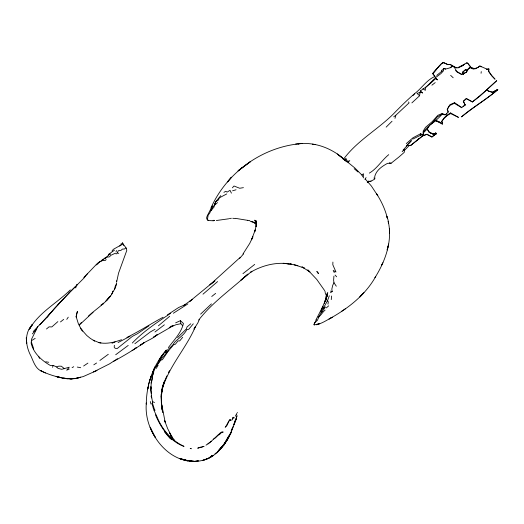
<?xml version="1.0" encoding="UTF-8"?>
<svg xmlns="http://www.w3.org/2000/svg" width="524" height="524" viewBox="0 0 524 524"><rect width="100%" height="100%" fill="white"/><g stroke="black" fill="none" stroke-linecap="round" stroke-linejoin="round"><path stroke-width="0.79" d="M161.399 394.506L161.72 406.552M472.353 101.983L483.757 92.46L496.732 80.663L479.977 96.062L472.353 101.983L466.288 98.558L463.295 101.191L465.168 105.003L463.118 106.529M111.402 294.278C113.701 290.846 116.348 287.113 116.472 282.894M122.917 244.688L122.478 242.861L121.509 244.099L120.959 243.909L121.214 244.918L119.655 246.084M450.575 113.557L450.594 112.922L458.487 117.383L450.575 113.557L447.221 115.529L444.195 118.267L441.752 121.391L442.584 123.952L441.804 121.273L444.273 117.723L447.306 114.979L450.594 112.922M69.24 369.02L66.659 370.226L69.24 367.206L61.714 369.322L57.928 368.32L56.69 366.99L53.225 365.431L50.409 365.516C41.92 360.65 33.366 353.189 31.139 343.122L31.617 339.035L37.813 326.649L47.252 317.066L54.3 308.525L61.649 300.789L50.638 313.09M256.288 226.584L255.994 220.814L256.55 222.962M326.288 298.542L326.367 296.152L326.406 297.501M332.904 262.072L332.812 264.738L335.976 272.022L333.199 270.443L334.292 272.624M182.699 337.266L179.68 340.941L178.003 340.895L175.376 344.222L173.464 344.851C166.409 354.067 156.853 361.468 153.231 372.983C150.388 382.14 150.388 392.306 152.536 401.561C151.744 406.991 154.953 412.159 157.082 416.999C162.106 429.569 171.662 440.651 184.029 446.396C169.992 441.398 160.979 427.944 155.425 414.753M412.702 139.135L420.641 135.212L420.693 133.712L422.776 134.786L423.608 134.105L423.143 131.164L425.534 127.319L432.176 121.666L437.828 115.332L442.191 113.498L445.269 114.73L446.828 113.649L445.217 114.848L441.804 114.461L437.37 116.859L431.868 123.461M488.754 71.257L491.689 75.541L495.042 79.203L491.63 75.672L488.637 71.519L488.879 68.926L486.744 69.05L479.846 65.978L477.619 67.727M151.403 393.675L150.729 389.764L150.912 386.371M363.315 176.431L363.466 173.739L361.861 175.009L354.886 168.001L347.039 161.628M161.68 393.622L162.021 389.371C161.346 396.282 161.15 403.284 162.257 410.154L161.346 402.589L161.752 405.655M256.19 226.637L256.4 223.054L256.144 226.46L256.452 224.678L254.703 231.772L255.26 229.918L251.481 239.809L252.909 236.769L249.686 243.47L242.979 253.976M322.214 311.538L320.616 312.127L323.36 308.132L325.574 306.953L320.171 314.204L317.341 320.426L314.708 322.646L314.066 324.788L315.743 324.611C321.441 324.107 327.114 319.843 332.327 317.21L329.026 319.031C347.569 308.833 365.267 295.3 375.715 276.489L375.001 277.602C385.31 261.188 392.725 240.981 388.225 221.416L388.494 223.335L388.081 220.054L386.738 216.143L387.439 218.488C385.35 209.738 381.485 201.393 376.612 193.847L377.784 195.747L371.378 186.02L365.359 179.129M236.73 414.058L236.756 413.691L235.342 416.161M167.248 352.6L162.433 359.68L160.691 360.23L156.198 366.636M333.926 276.122L333.618 280.216L333.971 282.718L336.303 286.215M161.169 396.93L161.451 393.472M114.363 345.296L114.199 347.222L115.169 348.309L117.284 348.486L132.454 336.323L137.504 333.696L148.921 325.863M88.549 315.972C96.527 308.525 106.359 302.872 112.293 293.46L112.693 291.776M488.637 71.519L488.879 68.926L487.097 69.41M326.334 298.687L326.629 295.857L326.072 299.466M441.778 71.775L441.909 70.55M326.334 298.569L326.629 295.857M331.24 299.63L331.64 296.008M161.091 397.952L161.078 396.255M481.065 73.268L481.268 71.618M161.11 395.345L161.287 393.943M161.274 395.541L161.458 394.074M161.641 392.607L163.147 384.832M161.654 392.489L163.141 384.976M161.628 392.07L162.492 386.666L162.119 388.625M411.884 102.894L419.573 95.774L419.979 92.813L420.982 92.014L422.58 93.023L420.248 90.973C425.848 87.384 430.938 83.231 435.791 78.43L437.344 79.812L435.064 77.978L440.966 73.556L443.612 70.655L443.239 68.886L443.749 68.441L445.616 69.299M327.965 304.182L328.312 301.896L327.533 300.632L329.321 295.765M161.661 391.343L161.995 389.273M326.406 298.11L327.297 293.171L325.476 301.045M163.331 353.942L160.206 358.233L166.39 349.999C153.329 364.789 146.379 384.439 146.301 404.056L146.32 402.982C145.2 415.113 148.764 427.558 155.451 437.671L150.165 427.178C157.056 445.315 173.948 461.775 194.352 461.271M217.539 202.585L212.849 206.705L211.454 210.707L211.572 208.919L209.521 213.569L208.257 214.755L207.478 219.045L207.917 220.506L213.537 220.794L214.624 220.362L213.019 220.355M150.729 389.764L151.174 387.537M161.923 390.485C168.178 366.931 186.059 348.689 195.537 326.406L193.978 329.098L197.915 322.784L199.258 319.627M368.903 181.383L370.854 181.284L370.953 180.852M325.928 300.259L326.249 298.824M314.256 324.985L314.433 324.225L314.066 324.788M148.672 385.14L147.768 389.005L148.488 385.913M76.111 317.079L77.421 311.302L76.262 315.317M447.227 109.411L449.952 104.676L454.57 102.671C461.428 107.446 466.93 110.774 454.308 103.287L449.428 105.684L447.227 109.411L448.19 112.084L446.644 113.485M394.985 118.358L395.797 115.28L409.074 102.874L408.556 101.964M325.751 300.324L327.755 292.713L324.271 303.357L327.29 295.51M154.207 410.587L154.495 409.506L152.438 403.061M148.731 384.02L149.576 380.968M115.116 286.464L114.736 289.084M175.651 322.836L180.426 320.675L183.439 323.452C181.258 332.976 173.981 340.004 168.348 347.628M87.39 273.856L83.906 277.497L97.51 263.251L102.946 259.845L103.11 259.262L107.06 256.642L108.599 255.018L110.413 254.081L108.475 254.415L108.599 255.018M96.206 264.947L97.798 263.952L99.449 261.712M402.144 151.718L404.672 149.301L404.22 152.373L398.849 157.076L391.127 163.226L387.433 163.377C382.107 166.324 376.605 169.966 374.817 176.156L374.693 179.143L370.854 181.284M163.292 384.256L166.868 375.885M235.204 421.846L236.979 415.787L235.204 421.846L231.739 430.401M230.54 432.817L228.739 437.298L230.894 432.772M230.2 434.579L233.272 426.189M235.636 420.536L236.566 417.726M325.777 299.826L326.301 298.333L321.147 310.26M151.069 383.064L152.327 379.527L152.438 376.075L153.722 372.636M162.859 385.985L163.894 383.162M443.094 69.509L443.749 68.441M52.524 367.311L53.225 365.431M420.641 135.212L422.776 134.786M163.252 384.537L164.484 381.328M419.161 138.474L410.659 145.482L422.626 136.004L427.047 134.262L431.907 136.941L436.459 133.62L435.673 133.07L433.289 134.157L429.313 132.428L427.315 129.474M442.243 69.646L441.503 71.506L436.728 75.397M441.804 114.461L442.191 113.498M151.554 397.919L151.475 395.98M231.235 430.957L231.746 429.706M115.961 251.965L116.531 250.557M461.723 74.336L466.301 72.292L461.723 74.336L456.627 71.375L454.419 67.327L452.592 66.031L449.579 67.963L446.441 68.854L443.428 68.598M467.722 70.196L465.587 69.594L462.699 72.089L463.511 74.356M231.241 430.623L232.099 428.553M466.34 62.985L467.781 63.201L466.34 62.985L460.956 66.659L464.696 64.131L457.367 67.858C453.817 67.589 451.59 63.587 447.876 64.655L443.487 62.553L441.693 63.417L432.667 73.609L435.267 76.766M463.183 73.648L462.541 72.469L465.587 69.594M454.308 103.287L454.57 102.671M226.735 193.932L219.346 197.849L218.416 200.017L215.796 201.688L214.506 203.928M163.436 383.784L164.595 381.072M404.227 150.336L404.672 149.301M106.103 257.323L109.483 256.832L110.846 255.319L114.566 253.557L116.78 253.826L118.28 250.767L120.998 250.341L122.465 249.077L124.437 249.005L125.708 248.022L126.389 248.297L126.762 250.518L118.555 273.142L116.656 281.958L116.577 280.785M112.293 293.46L112.876 291.115M232.342 419.888L233.128 417.431L232.401 418.663M465.168 105.003L463.295 101.191M231.425 431.54L229.885 434.959L231.372 431.999M76.995 285.049L76.419 286.32L75.856 286.248L76.91 284.532L76.995 285.049L84.226 277.818L85.504 275.952M316.358 319.823L314.059 324.146M486.508 69.568L486.744 69.05M227.56 439.643L228.051 438.588M33.366 349.338L33.647 348.722L31.407 342.034M315.926 319.928L323 306.199M333.971 282.718L332.74 285.272L331.823 289.15L332.203 291.567L330.48 292.706M492.291 92.381L497.617 89.486L492.291 92.381L488.584 91.183L486.652 90.004M212.39 205.847L207.104 216.163L206.561 218.043L207.19 219.687L208.146 220.152M210.962 207.956C226.427 173.064 261.096 147.807 298.988 143.812L295.667 144.015M473.336 69.004L469.877 67.472L468.266 68.827L466.465 72.148C468.011 68.133 470.198 65.965 474.364 68.768L478.137 67.354L479.846 65.978L481.156 66.849M382.16 264.109L381.603 265.098L382.939 262.734M168.538 372.708L169.285 371.385M115.45 285.875L116.452 284.119M70.327 289.903C57.096 302.97 39.195 312.389 29.685 328.758L32.272 324.631C23.973 333.461 25.656 346.279 31.014 356.169C33.588 361.927 35.704 369.341 42.352 371.509C48.149 374.162 54.26 376.284 60.548 377.483L56.114 376.527M169.029 371.804L169.697 370.638M323.36 308.132L327.533 300.632M156.237 368.444L158.11 365.274M227.174 440.062L223.65 445.269L217.211 452.205M226.217 441.247L228.143 438.247L223.65 445.269L227.482 439.263M29.069 329.544L32.272 324.631M452.592 66.031L450.463 67.851M427.342 128.249L428.619 126.35M225.772 442.06L218.357 450.837M344.216 158.281C357.682 140.537 377.476 129.657 393.17 114.193C400.074 107.066 407.076 100.097 414.622 93.652C421.656 88.386 426.49 80.133 434.658 76.576M422.999 133.253L427.289 128.911L429.628 125.472M66.751 319.385L68.258 317.171M225.89 426.562C228.49 425.128 227.809 418.984 231.339 420.038L229.604 419.986L225.182 427.545M198.747 319.994C212.508 302.217 231.412 289.209 247.944 274.118L240.968 280.098L251.9 271.281L250.819 272.1C262.95 265.052 277.641 261.437 291.527 264.319L290.368 263.893M406.336 146.065L407.633 144.238M364.835 179.313L366.093 177.61M105.868 301.038L109.509 296.754M112.044 251.022L113.289 249.372L121.214 244.918M218.305 451.144L223.853 444.647L228.877 435.85L223.853 444.647L220.27 449.284M237.169 412.873L237.451 412.512M211.722 209.358L213.805 207.465L215.796 201.688L220.768 195.609M225.327 442.636L219.956 449.304M193.284 323.806L188.751 329.282L186.741 329.72C184.068 335.183 178.488 338.131 174.479 342.401C172.429 346.816 167.49 348.912 164.87 352.979L168.839 350.661M47.252 317.066L50.52 312.959L39.85 324.795M432.667 73.609L439.02 66.162L441.483 63.686L443.487 62.553L447.81 64.544L450.673 64.622M57.981 304.863C59.336 302.453 88.825 273.482 68.854 292.975M243.673 253.754L239.665 258.378M227.508 181.972L231.47 177.171L227.678 181.684M220.447 449.081L223.84 445.046M223.27 445.282L218.135 450.968M188.745 460.825L194.895 461.447L198.406 460.851L195.092 461.31C201.622 461.277 207.832 459.332 213.216 455.566L208.932 458.028L202.801 460.354C208.179 459.122 212.999 455.998 217.211 452.539M232.401 187.834L233.992 186.007L239.717 188.26L243.418 187.644M33.228 331.587L37.813 326.649M32.377 333.873L36.484 329.282M61.773 300.914L68.985 293.099M344.563 160.285L345.958 158.726L347.595 161.477L349.796 160.599L348.001 162.348M403.041 150.172L411.183 141.048M107.564 299.368L110.623 295.981M386.155 127.129L392.024 121.247M412.991 95.545L414.55 93.842M436.63 69.122L432.791 73.589L434.625 76.085M217.054 452.723L220.624 448.878M363.925 292.602L359.837 296.944L363.008 293.61M200.6 314.118L211.441 303.874M404.495 150.349L409.355 145.43L410.829 145.325L408.248 145.469M104.852 258.967L106.071 257.703L104.617 258.371M132.31 343.017C143.537 331.253 157.187 322.345 170.608 313.326M441.686 114.599C436.23 121.417 427.695 125.118 423.078 132.67L423.608 134.105L422.73 134.897M79.17 324.828L81.633 322.312M463.373 101.604L466.399 98.532M93.076 312.238L79.34 325.011M213.654 439.02C216.877 437.547 218.357 433.839 221.495 432.084L223.185 432.051L221.711 432.352L219.366 434.671L217.905 435.103L210.917 441.621L206.004 445.184M102.462 304.398L103.601 303.278M408.183 143.694L411.484 140.452M177.571 337.594L186.387 328.934L187.035 326.956L190.769 323.773M103.693 303.18L102.259 304.568L101.021 304.975M325.109 310.07C322.365 312.147 321.264 315.546 318.075 317.138M106.385 300.671L107.492 299.649M158.399 325.817L169.684 316.286M416.436 140.858L422.881 135.624L427.047 134.262M388.743 154.659C381.741 160.298 377.247 168.473 369.341 173.11M326.334 307.902L328.646 305.833M344.386 160.134L345.958 158.726M114.501 250.151L108.475 254.415M240.339 257.277L209.862 284.84L189.243 301.752L192.524 299.276L183.983 305.243M217.591 281.591L202.998 294.18M419.573 95.774L417.006 93.351L419.56 92.61L420.608 91.687L420.248 90.973M106.202 259.603L105.069 260.579L103.045 260.33L99.364 262.007M169.173 327.801L171.394 325.908M57.863 321.625L51.856 326.911L49.02 326.865L46.479 328.987M239.029 170.123L250.197 161.844L238.027 170.929L242.396 167.372M154.953 331.987L164.379 324.815M406.277 143.615L412.925 137.812L420.693 133.712M207.969 443.998L211.146 441.404M103.11 259.262L101.826 260.297L102.946 259.845M429.608 125.262L436.079 120.389L440.147 122.374L442.413 124.109L436.02 120.821L440.147 122.374M60.476 321.939L63.666 319.371M134.851 343.731L150.355 331.928L154.966 329.308M211.742 296.486L215.639 293.375M431.907 85.189L435.202 82.609M242.953 273.652L254.703 264.41M157.174 334.738C152.294 339.264 145.757 341.045 140.517 345.08L144.585 342.369C134.602 349.338 124.24 355.501 113.577 361.383M214.336 281.388L209.862 284.84L214.978 280.89M108.311 354.283L99.907 360.453M393.694 116.845L395.797 115.28M465.227 104.879L461.395 107.754M115.699 354.728L128.223 345.421M214.984 453.791L216.222 452.88M114.9 360.374L109.542 363.859L93.58 371.909L97.032 370.534M436.459 133.62L431.907 136.941L426.962 134.485M468.266 68.827L470.12 67.498L473.375 69.004M135.821 348.054L136.305 347.72L132.048 350.648M83.63 366.007L87.901 363.112M157.076 334.744L153.715 337.011L173.084 325.804L171.518 326.544L175.992 324.736L180.813 323.701L182.673 325.666M345.375 308.793L341.524 311.374M115.535 359.955L117.448 358.704M93.796 364.815L96.586 363.001M167.405 314.865L178.619 307.516L185.47 304.542M31.44 340.666L35.187 338.373M187.9 303.887L173.339 313.247M210.622 456.699L212.502 455.611L210.15 456.928L212.423 455.651L210.681 456.515M72.096 367.651L73.714 366.721M163.069 317.249C150.866 323.773 139.286 331.371 126.887 337.443M223.905 192.347L225.798 191.293L227.108 192.125L230.036 190.31L231.418 193.14M367.272 182.018L369.02 181.055L367.665 181.723M130.004 336.336L118.09 342.545M95.276 371.221L83.205 376.592L75.391 378.452L80.676 377.254C72.895 379.946 64.544 379.009 56.821 376.671L64.766 378.505M200.561 447.103L197.686 448.197L203.456 446.533M474.744 68.991L476.899 68.048M458.055 67.91L460.229 66.974M111.998 343.253L115.097 341.943M441.693 63.417L443.71 62.579M56.69 366.99L58.812 366.132L61.374 366.224L64.432 368.706M435.673 133.07L436.237 133.889L435.903 133.122L433.289 134.157L429.313 132.428L427.289 128.911M367.291 182.26L368.804 181.69M316.607 324.815L319.732 323.688M435.903 133.122L432.981 134.033L429.221 132.035M201.458 447.162L204.124 446.324M121.509 339.729C114.153 342.382 106.28 344.399 98.473 342.519L99.219 342.709L93.246 340.227L94.562 341.032L90.331 338.386L86.794 335.511L81.05 329.059L82.753 331.076L80.558 328.168L80.879 328.666L78.299 323.537L76.059 316.358M317.02 324.533L318.854 323.976L316.817 324.258M232.538 190.815L236.049 189.773M151.783 403.834L150.964 404.037L150.303 401.541M234.104 417.242L233.128 417.431L234.064 418.034L233.324 417.648M71.002 378.996L74.736 378.387L70.052 378.957M171.682 438.654L172.023 438.601M302.512 143.419L298.359 143.851C315.415 141.683 332.655 148.652 345.152 160.167M229.401 218.554L231.366 218.266M216.327 220.519L228.726 218.796M283.196 263.284L291.527 264.319M283.864 263.29L288.501 263.821L287.833 263.703M191.384 461.133L194.463 461.297M435.791 78.43L433.957 79.209L425.495 87.698L425.305 90.37L422.986 88.641M68.041 378.597L71.238 378.747M235.348 218.331L247.787 220.368M66.299 378.616L67.642 378.728M188.837 460.838L192.577 461.264M232.748 218.259L234.929 218.528M65.349 378.433L63.05 378.145L64.282 378.446M313.103 144.31L312.533 144.231L315.291 144.624M465.43 69.974L467.683 70.295M294.18 264.836L297.861 265.714L290.342 263.932M247.642 220.322L249.797 220.656M184.428 460.033L190.815 460.799L187.035 460.589L179.771 458.572L187.651 461.022M185.267 460.308L187.382 460.642L180.642 458.742L185.267 460.308L184.834 460.151M45.771 361.763L48.739 362.281M77.297 367.075L80.703 367.71M98.473 342.519L100.942 342.971M389.28 162.846L391.127 163.226M229.591 419.94L230.311 420.104M64.203 378.02L65.526 378.321M330.402 291.095L332.203 291.567M492.416 92.139L488.643 91.065L486.685 89.932M295.916 265.242L304.477 268.157L301.968 266.873L309.926 271.949L307.889 269.984M430.414 136.364L432.031 136.895M45.477 373.023L40.551 370.566L42.352 371.509M250.086 221.18L254.52 222.903L256.446 224.298M456.62 67.924L453.064 66.463L450.444 64.59M172.324 439.584L170.228 438.686L164.457 431.802M117.415 252.797L118.771 253.419M472.353 101.767L466.288 98.558M251.874 221.423L254.592 222.739M419.56 92.61L419.979 92.813M373.867 178.022L374.876 178.52M152.536 401.561L154.514 402.576M460.982 74.225L456.528 71.637L455.697 70.426M344.596 160.049L342.866 158.707L344.609 160.023M346.934 161.778L345.768 160.914L346.934 161.778L346.292 161.261M344.379 159.473L337.279 154.03L345.945 160.75M435.064 77.978L437.344 79.812M256.472 224.154L253.924 222.097L256.262 224.18M354.191 168.695L357.997 171.97M420.608 91.687L420.982 92.014M450.64 75.364L453.188 77.762M307.916 270.057L316.738 279.397L324.631 290.584M467.781 63.201L471.174 67.629L468.207 64.033M335.078 275.048L336.65 276.81M122.93 243.87L126.389 248.297M154.495 409.506L155.097 410.246M361.861 175.009L363.649 177.911M174.309 439.95L170.968 435.791L172.088 437.219M256.026 222.242L254.749 220.139L256.642 223.565M169.861 433.315L169.566 432.811L171.885 436.885L167.68 428.684L164.575 420.549L165.171 422.141L161.471 403.447L161.955 408.727L161.687 406.467M172.389 438.215L170.66 435.071L171.924 437.527M123.775 245.409L122.478 242.861M448.19 112.084L447.404 108.717M38.691 356.621L39.542 358.475M462.699 72.089L463.55 74.257M325.221 292.896L326.111 295.156M255.994 220.814L256.452 222.307M151.05 396.072L151.213 396.622M162.178 409.617L162.813 412.401L161.484 404.888L161.15 398.089M326.131 296.348L326.55 298.3M326.635 297.704L326.256 295.857L326.373 298.202M75.528 286.51L75.816 287.945L75.659 286.628M324.991 291.174L325.142 292.32M161.484 404.888L161.909 408.111M180.426 320.675L180.813 323.701M389.555 231.804L389.502 233.586L389.483 228.942L389.555 231.804M388.67 244.164L387.171 249.856L388.67 244.164M327.074 295.438L325.24 301.012L327.074 295.438M151.528 375.282L149.32 381.891L151.528 375.282M235.512 419.796L233.848 424.617L235.512 419.796M154.901 367.036L152.707 372.485L154.901 367.036M160.423 358.141L158.333 361.527L162.014 355.953L160.423 358.141M497.8 89.65C486.213 99.455 473.283 107.289 461.5 116.891C473.061 106.857 486.246 99.639 497.8 89.65M190.664 448.498L190.225 448.492L191.306 448.741L190.664 448.498M317.872 272.696L316.837 271.452L318.435 273.613L317.872 272.696M26.724 343.141L26.292 337.816L26.724 343.141"/></g></svg>
